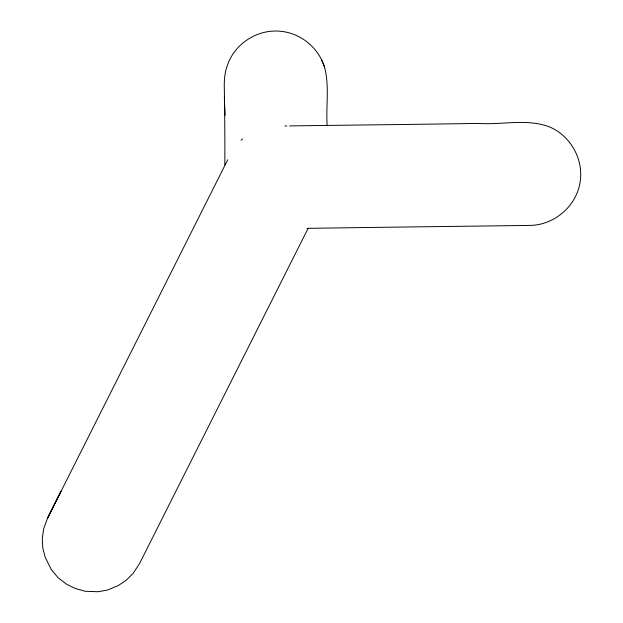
<?xml version="1.0" encoding="UTF-8"?>
<svg xmlns="http://www.w3.org/2000/svg" width="623" height="623" viewBox="0 0 623 623"><rect width="100%" height="100%" fill="white"/><g stroke="black" fill="none" stroke-linecap="round" stroke-linejoin="round"><path stroke-width="0.93" d="M224.802 164.784C224.989 139.871 224.732 114.967 224.342 90.07C224.062 81.831 224.412 73.475 227.286 65.672C234.341 44.217 256.419 29.569 278.902 31.15C299.718 32.303 318.291 47.169 324.513 66.965C329.567 85.888 325.899 105.809 327.106 125.137M60.61 491.89L47.418 518.453L43.774 528.506L42.278 538.288L42.785 547.991L45.206 557.312L51.343 569.632L58.219 577.84L66.529 584.164L74.931 588.369L85.047 591.258L98.161 591.733L107.296 590.098L118.183 585.612L126.305 580.208L133.275 573.168L139.521 563.613L307.918 228.75M61.179 490.963L47.418 518.453L227.73 159.784M241.14 140.245L242.511 139.069M284.945 125.971L286.821 125.947M289.633 125.908C352.439 125.067 415.253 124.46 478.059 123.409C501.523 125.13 526.295 118.37 548.98 126.703C570.8 135.534 584.281 160.134 579.896 183.279C575.769 206.852 553.902 225.098 530.041 225.401C455.67 226.422 381.292 227.208 306.921 228.376M324.513 66.965L321.678 60.252M224.389 96.861L224.825 115.419L224.63 105.536"/></g></svg>
